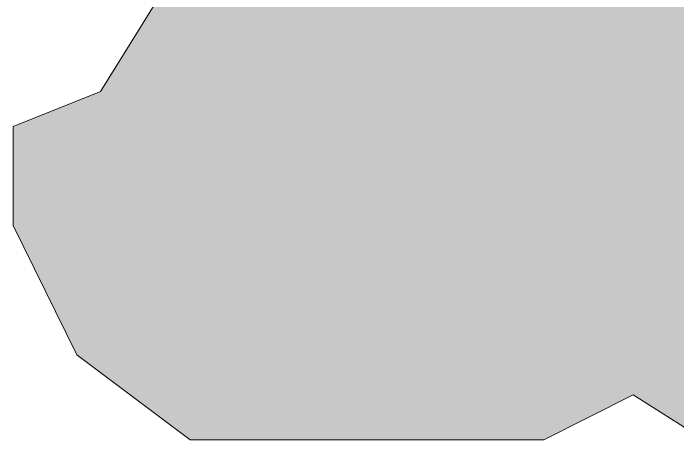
# Model space of a CAD drawing. Header units: metres. Extents: x -71 to 881, y -503 to 661.
# Drawn here: x 226.59 to 236, y 476.45 to 482.5 of the extents above; entities that cross this region are included whole.
import ezdxf

# ---------------------------------------------------------------- set-up
doc = ezdxf.new("R2010")
doc.units = ezdxf.units.M
doc.layers.add('04. Pisos', color=8, linetype='Continuous', lineweight=5)

msp = doc.modelspace()

# ---------------------------------------------------------------- hatches: boundary and pattern name
at = {"true_color": 0xadddf7, "transparency": 33554457}
h = msp.add_hatch(color=141, dxfattribs=at)
h.dxf.hatch_style = 1
h.paths.add_polyline_path([(240.5457, 482.2602), (240.1783, 483.9289), (239.2225, 485.7031), (236.8761, 488.4837), (234.6335, 490.372), (233.2215, 490.9738), (231.2696, 490.9738), (229.2762, 490.9738), (228.238, 489.7495), (229.7538, 488.3799), (232.204, 487.2387), (232.8062, 485.7031), (230.9606, 485.2973), (228.6896, 484.4296), (228.6896, 482.7942), (227.8212, 481.3924), (226.5855, 480.8918), (226.5855, 479.49), (227.4873, 477.6544), (229.0903, 476.4529), (234.1, 476.4529), (235.3691, 477.087), (236.371, 476.4529), (238.8424, 476.4529), (241.5477, 477.1204), (243.4348, 477.586), (244.2863, 478.2885), (244.7204, 479.4567), (243.3177, 481.4258), (242.2824, 480.1575), (241.3346, 478.9965), (240.1116, 478.9965), (240.1116, 480.6248)])

# ---------------------------------------------------------------- linework, layer by layer
at = {"layer": '04. Pisos'}
msp.add_lwpolyline([(228.6896, 482.7942), (227.8212, 481.3924), (226.5855, 480.8918), (226.5855, 479.49), (227.4873, 477.6544), (229.0903, 476.4529), (234.1, 476.4529), (235.3691, 477.087), (236.371, 476.4529), (238.8424, 476.4529), (241.5477, 477.1204), (243.4348, 477.586), (244.2863, 478.2885), (244.7204, 479.4567), (243.3177, 481.4258), (242.2824, 480.1575), (241.3346, 478.9965), (240.1116, 478.9965), (240.1116, 480.6248), (240.5457, 482.2602), (240.1783, 483.9289)], dxfattribs=at)

doc.saveas('drawing.dxf')
